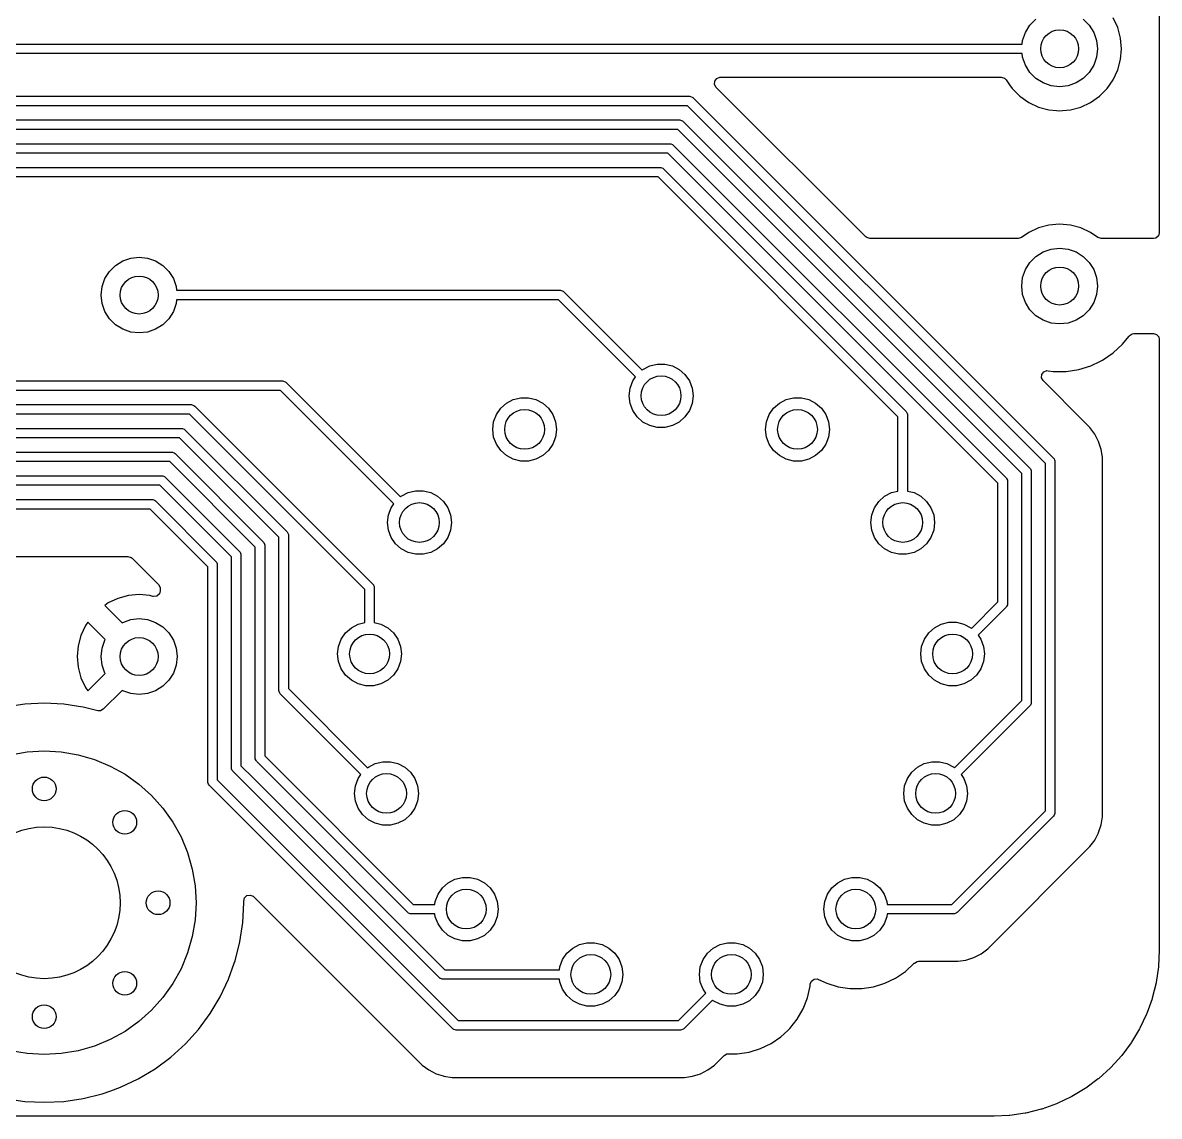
# Model space of a CAD drawing. Extents: x 2.85 to 10.26, y -4.55 to -2.42.
# Drawn here: x 9.313 to 10.256, y -4.547 to -3.64 of the extents above; entities that cross this region are included whole.
import ezdxf

# ---------------------------------------------------------------- set-up
doc = ezdxf.new("R2010")
doc.units = 0
doc.header["$MEASUREMENT"] = 0
doc.layers.add('BLACK', color=7, linetype='CONTINUOUS')

msp = doc.modelspace()

# ---------------------------------------------------------------- linework, layer by layer
at = {"layer": 'BLACK', "linetype": 'CONTINUOUS'}
for p, q in [((10.25589, -2.6299), (10.25589, -3.81402)), ((10.1486, -3.64178), (10.15359, -3.63679)), ((10.19287, -3.63679), (10.19785, -3.64178)), ((10.22153, -3.64384), (10.21774, -3.63572)), ((10.14252, -3.65441), (10.14485, -3.64775)), ((10.14485, -3.64775), (10.1486, -3.64178)), ((10.19785, -3.64178), (10.20161, -3.64775)), ((10.20161, -3.64775), (10.20393, -3.65441)), ((10.22384, -3.65249), (10.22153, -3.64384)), ((9.15911, -3.65748), (10.14218, -3.65748)), ((10.14218, -3.65748), (10.14252, -3.65441)), ((10.20393, -3.65441), (10.20472, -3.66142)), ((10.22411, -3.65553), (10.22384, -3.65249)), ((10.22462, -3.66142), (10.22411, -3.65553)), ((10.14218, -3.66535), (9.15748, -3.66535)), ((10.14252, -3.66843), (10.14218, -3.66535)), ((10.20472, -3.66142), (10.20393, -3.66843)), ((10.22384, -3.67034), (10.22462, -3.66142)), ((10.22462, -3.66142), (10.22462, -3.66142)), ((10.14485, -3.67508), (10.14252, -3.66843)), ((10.1486, -3.68105), (10.14485, -3.67508)), ((10.20161, -3.67508), (10.19785, -3.68105)), ((10.20393, -3.66843), (10.20161, -3.67508)), ((10.22153, -3.679), (10.22384, -3.67034)), ((9.88712, -3.68823), (9.88877, -3.68603)), ((9.88877, -3.68603), (9.89135, -3.68507)), ((9.89135, -3.68507), (9.8917, -3.68506)), ((9.8917, -3.68506), (10.12474, -3.68506)), ((10.12474, -3.68506), (10.12738, -3.68583)), ((10.12738, -3.68583), (10.12874, -3.68714)), ((10.12874, -3.68714), (10.1317, -3.69137)), ((10.15359, -3.68604), (10.1486, -3.68105)), ((10.15956, -3.68979), (10.15359, -3.68604)), ((10.19287, -3.68604), (10.18689, -3.68979)), ((10.19785, -3.68105), (10.19287, -3.68604)), ((10.2126, -3.69445), (10.21774, -3.68712)), ((10.21774, -3.68712), (10.22153, -3.679)), ((9.88693, -3.69098), (9.88712, -3.68823)), ((9.88824, -3.69339), (9.88693, -3.69098)), ((10.01232, -3.81747), (9.88824, -3.69339)), ((10.1317, -3.69137), (10.13386, -3.69445)), ((10.13386, -3.69445), (10.14019, -3.70079)), ((10.16622, -3.69212), (10.15956, -3.68979)), ((10.17323, -3.69291), (10.16622, -3.69212)), ((10.18024, -3.69212), (10.17323, -3.69291)), ((10.18689, -3.68979), (10.18024, -3.69212)), ((10.20627, -3.70079), (10.2126, -3.69445)), ((8.5237, -3.70079), (9.86614, -3.70079)), ((9.86614, -3.70079), (9.86691, -3.70086)), ((9.86691, -3.70086), (9.86833, -3.70145)), ((9.86833, -3.70145), (9.86893, -3.70194)), ((9.86893, -3.70194), (10.16814, -4.00115)), ((10.14019, -3.70079), (10.14019, -3.70079)), ((10.14019, -3.70079), (10.14753, -3.70593)), ((10.14753, -3.70593), (10.15565, -3.70971)), ((10.19081, -3.70971), (10.19893, -3.70593)), ((10.19893, -3.70593), (10.20627, -3.70079)), ((9.86451, -3.70866), (8.52207, -3.70866)), ((10.16142, -4.00557), (9.86451, -3.70866)), ((10.15565, -3.70971), (10.1643, -3.71203)), ((10.1643, -3.71203), (10.17068, -3.71259)), ((10.17068, -3.71259), (10.17323, -3.71281)), ((10.17323, -3.71281), (10.17546, -3.71262)), ((10.17323, -3.71281), (10.17323, -3.71281)), ((10.17323, -3.71281), (10.17323, -3.71281)), ((10.17546, -3.71262), (10.18215, -3.71203)), ((10.18215, -3.71203), (10.19081, -3.70971)), ((8.51344, -3.72047), (9.85799, -3.72047)), ((9.85799, -3.72047), (9.85876, -3.72055)), ((9.85876, -3.72055), (9.86018, -3.72114)), ((9.86018, -3.72114), (9.86077, -3.72163)), ((9.86077, -3.72163), (10.14845, -4.00931)), ((9.85636, -3.72835), (8.51181, -3.72835)), ((10.14173, -4.01372), (9.85636, -3.72835)), ((8.50529, -3.74016), (9.84983, -3.74016)), ((9.84983, -3.74016), (9.8506, -3.74023)), ((9.8506, -3.74023), (9.85202, -3.74082)), ((9.85202, -3.74082), (9.85262, -3.74131)), ((9.85262, -3.74131), (10.12877, -4.01746)), ((9.8482, -3.74803), (8.50366, -3.74803)), ((10.12205, -4.02188), (9.8482, -3.74803)), ((8.49713, -3.75984), (9.84168, -3.75984)), ((9.84168, -3.75984), (9.84245, -3.75992)), ((9.84245, -3.75992), (9.84387, -3.76051)), ((9.84387, -3.76051), (9.84446, -3.761)), ((9.84446, -3.761), (10.0458, -3.96233)), ((9.84005, -3.76772), (8.4955, -3.76772)), ((10.03908, -3.96675), (9.84005, -3.76772)), ((10.1643, -3.80765), (10.15565, -3.80997)), ((10.17323, -3.80687), (10.1643, -3.80765)), ((10.1643, -3.80765), (10.1643, -3.80765)), ((10.18215, -3.80765), (10.17323, -3.80687)), ((10.17323, -3.80687), (10.17323, -3.80687)), ((10.19081, -3.80997), (10.18215, -3.80765)), ((10.18215, -3.80765), (10.18215, -3.80765)), ((10.18215, -3.80765), (10.18215, -3.80765)), ((10.18215, -3.80765), (10.18215, -3.80765)), ((10.18215, -3.80765), (10.18215, -3.80765)), ((10.01313, -3.81812), (10.01232, -3.81747)), ((10.01577, -3.8189), (10.01313, -3.81812)), ((10.13865, -3.8189), (10.01577, -3.8189)), ((10.13884, -3.81889), (10.13865, -3.8189)), ((10.14145, -3.81801), (10.13884, -3.81889)), ((10.14753, -3.81376), (10.14145, -3.81801)), ((10.15565, -3.80997), (10.14753, -3.81376)), ((10.14753, -3.81376), (10.14753, -3.81376)), ((10.15565, -3.80997), (10.15565, -3.80997)), ((10.19893, -3.81376), (10.19081, -3.80997)), ((10.19081, -3.80997), (10.19081, -3.80997)), ((10.20501, -3.81801), (10.19893, -3.81376)), ((10.19893, -3.81376), (10.19893, -3.81376)), ((10.20517, -3.81812), (10.20501, -3.81801)), ((10.20781, -3.8189), (10.20517, -3.81812)), ((10.251, -3.8189), (10.20781, -3.8189)), ((10.25303, -3.81846), (10.251, -3.8189)), ((10.25511, -3.81666), (10.25303, -3.81846)), ((10.25589, -3.81402), (10.25511, -3.81666)), ((10.15956, -3.82989), (10.16622, -3.82756)), ((10.16622, -3.82756), (10.17323, -3.82677)), ((10.17323, -3.82677), (10.18024, -3.82756)), ((10.18024, -3.82756), (10.18689, -3.82989)), ((9.38981, -3.84112), (9.39578, -3.83737)), ((9.39578, -3.83737), (9.40244, -3.83504)), ((9.40244, -3.83504), (9.40945, -3.83425)), ((9.40945, -3.83425), (9.41646, -3.83504)), ((9.41646, -3.83504), (9.42311, -3.83737)), ((9.42311, -3.83737), (9.42909, -3.84112)), ((10.1486, -3.83863), (10.15359, -3.83364)), ((10.15359, -3.83364), (10.15956, -3.82989)), ((10.18689, -3.82989), (10.19287, -3.83364)), ((10.19287, -3.83364), (10.19785, -3.83863)), ((9.38107, -3.85208), (9.38482, -3.84611)), ((9.38482, -3.84611), (9.38981, -3.84112)), ((9.42909, -3.84112), (9.43407, -3.84611)), ((9.43407, -3.84611), (9.43783, -3.85208)), ((10.14252, -3.85126), (10.14485, -3.8446)), ((10.14485, -3.8446), (10.1486, -3.83863)), ((10.19785, -3.83863), (10.20161, -3.8446)), ((10.20161, -3.8446), (10.20393, -3.85126)), ((9.37874, -3.85874), (9.38107, -3.85208)), ((9.43783, -3.85208), (9.44016, -3.85874)), ((10.14173, -3.85827), (10.14252, -3.85126)), ((10.20393, -3.85126), (10.20472, -3.85827)), ((9.37795, -3.86575), (9.37874, -3.85874)), ((9.37874, -3.87276), (9.37795, -3.86575)), ((9.44016, -3.85874), (9.4405, -3.86181)), ((9.4405, -3.86181), (9.75895, -3.86181)), ((9.75895, -3.86181), (9.75972, -3.86189)), ((9.75972, -3.86189), (9.76114, -3.86247)), ((9.76114, -3.86247), (9.76174, -3.86296)), ((9.76174, -3.86296), (9.82684, -3.92806)), ((10.14252, -3.86528), (10.14173, -3.85827)), ((10.14485, -3.87193), (10.14252, -3.86528)), ((10.20393, -3.86528), (10.20161, -3.87193)), ((10.20472, -3.85827), (10.20393, -3.86528)), ((9.38107, -3.87941), (9.37874, -3.87276)), ((9.44016, -3.87276), (9.43783, -3.87941)), ((9.4405, -3.86969), (9.44016, -3.87276)), ((9.75732, -3.86969), (9.4405, -3.86969)), ((9.82133, -3.9337), (9.75732, -3.86969)), ((10.1486, -3.87791), (10.14485, -3.87193)), ((10.20161, -3.87193), (10.19785, -3.87791)), ((9.38482, -3.88539), (9.38107, -3.87941)), ((9.43783, -3.87941), (9.43407, -3.88539)), ((10.15359, -3.88289), (10.1486, -3.87791)), ((10.15956, -3.88664), (10.15359, -3.88289)), ((10.19287, -3.88289), (10.18689, -3.88664)), ((10.19785, -3.87791), (10.19287, -3.88289)), ((9.38981, -3.89037), (9.38482, -3.88539)), ((9.39578, -3.89412), (9.38981, -3.89037)), ((9.40244, -3.89645), (9.39578, -3.89412)), ((9.42311, -3.89412), (9.41646, -3.89645)), ((9.42909, -3.89037), (9.42311, -3.89412)), ((9.43407, -3.88539), (9.42909, -3.89037)), ((10.16622, -3.88897), (10.15956, -3.88664)), ((10.17323, -3.88976), (10.16622, -3.88897)), ((10.18024, -3.88897), (10.17323, -3.88976)), ((10.18689, -3.88664), (10.18024, -3.88897)), ((9.40945, -3.89724), (9.40244, -3.89645)), ((9.41646, -3.89645), (9.40945, -3.89724)), ((10.22534, -3.90662), (10.2305, -3.90014)), ((10.2305, -3.90014), (10.23103, -3.89948)), ((10.23103, -3.89948), (10.23328, -3.8979)), ((10.23328, -3.8979), (10.23485, -3.89764)), ((10.23485, -3.89764), (10.251, -3.89764)), ((10.251, -3.89764), (10.25364, -3.89841)), ((10.25364, -3.89841), (10.25544, -3.90049)), ((10.25544, -3.90049), (10.25589, -3.90252)), ((10.25589, -3.90252), (10.25589, -4.40933)), ((10.21755, -3.91384), (10.22534, -3.90662)), ((10.1992, -3.92444), (10.20708, -3.92064)), ((10.20708, -3.92064), (10.20877, -3.91983)), ((10.20877, -3.91983), (10.21755, -3.91384)), ((10.20877, -3.91983), (10.20877, -3.91983)), ((10.20877, -3.91983), (10.20877, -3.91983)), ((9.82684, -3.92806), (9.82747, -3.9275)), ((9.82747, -3.9275), (9.83312, -3.92454)), ((9.83312, -3.92454), (9.83933, -3.92301)), ((9.83933, -3.92301), (9.84571, -3.92301)), ((9.84571, -3.92301), (9.85192, -3.92454)), ((9.85192, -3.92454), (9.85757, -3.9275)), ((9.85757, -3.9275), (9.86236, -3.93174)), ((9.86236, -3.93174), (9.86598, -3.937)), ((10.15816, -3.93438), (10.15836, -3.93163)), ((10.15836, -3.93163), (10.16001, -3.92943)), ((10.16001, -3.92943), (10.16259, -3.92847)), ((10.16259, -3.92847), (10.16366, -3.92851)), ((10.16366, -3.92851), (10.16792, -3.92915)), ((10.16792, -3.92915), (10.16792, -3.92915)), ((10.16792, -3.92915), (10.17854, -3.92915)), ((10.17854, -3.92915), (10.18905, -3.92757)), ((10.17854, -3.92915), (10.17854, -3.92915)), ((10.17854, -3.92915), (10.17854, -3.92915)), ((10.18905, -3.92757), (10.1992, -3.92444)), ((10.18905, -3.92757), (10.18905, -3.92757)), ((10.18905, -3.92757), (10.18905, -3.92757)), ((9.26198, -3.93701), (9.52845, -3.93701)), ((9.52845, -3.93701), (9.52922, -3.93708)), ((9.52922, -3.93708), (9.53064, -3.93767)), ((9.53064, -3.93767), (9.53124, -3.93816)), ((9.53124, -3.93816), (9.62634, -4.03326)), ((9.81679, -3.94297), (9.81906, -3.937)), ((9.81906, -3.937), (9.82133, -3.9337)), ((9.86598, -3.937), (9.86825, -3.94297)), ((10.15948, -3.93679), (10.15816, -3.93438)), ((10.19358, -3.97089), (10.15948, -3.93679)), ((9.52682, -3.94488), (9.26035, -3.94488)), ((9.62083, -4.0389), (9.52682, -3.94488)), ((9.71992, -3.95244), (9.72613, -3.95091)), ((9.72613, -3.95091), (9.73251, -3.95091)), ((9.73251, -3.95091), (9.73872, -3.95244)), ((9.81602, -3.94931), (9.81679, -3.94297)), ((9.81679, -3.95566), (9.81602, -3.94931)), ((9.86825, -3.94297), (9.86902, -3.94931)), ((9.86902, -3.94931), (9.86825, -3.95566)), ((9.94632, -3.95244), (9.95253, -3.95091)), ((9.95253, -3.95091), (9.95891, -3.95091)), ((9.95891, -3.95091), (9.96512, -3.95244)), ((9.25383, -3.95669), (9.45276, -3.95669)), ((9.45276, -3.95669), (9.45352, -3.95677)), ((9.45352, -3.95677), (9.45494, -3.95736)), ((9.45494, -3.95736), (9.45554, -3.95785)), ((9.45554, -3.95785), (9.6034, -4.10571)), ((9.70586, -3.9649), (9.70948, -3.95964)), ((9.70948, -3.95964), (9.71427, -3.9554)), ((9.71427, -3.9554), (9.71992, -3.95244)), ((9.73872, -3.95244), (9.74437, -3.9554)), ((9.74437, -3.9554), (9.74916, -3.95964)), ((9.74916, -3.95964), (9.75278, -3.9649)), ((9.81906, -3.96163), (9.81679, -3.95566)), ((9.86825, -3.95566), (9.86598, -3.96163)), ((9.93226, -3.9649), (9.93588, -3.95964)), ((9.93588, -3.95964), (9.94067, -3.9554)), ((9.94067, -3.9554), (9.94632, -3.95244)), ((9.96512, -3.95244), (9.97077, -3.9554)), ((9.97077, -3.9554), (9.97556, -3.95964)), ((9.97556, -3.95964), (9.97918, -3.9649)), ((9.45113, -3.96457), (9.2522, -3.96457)), ((9.59668, -4.11012), (9.45113, -3.96457)), ((9.70359, -3.97087), (9.70586, -3.9649)), ((9.75278, -3.9649), (9.75505, -3.97087)), ((9.82268, -3.96689), (9.81906, -3.96163)), ((9.82747, -3.97112), (9.82268, -3.96689)), ((9.86236, -3.96689), (9.85757, -3.97112)), ((9.86598, -3.96163), (9.86236, -3.96689)), ((9.92999, -3.97087), (9.93226, -3.9649)), ((9.97918, -3.9649), (9.98145, -3.97087)), ((10.03908, -4.02839), (10.03908, -3.96675)), ((10.0458, -3.96233), (10.04629, -3.96293)), ((10.04629, -3.96293), (10.04677, -3.96409)), ((10.04677, -3.96409), (10.04688, -3.96435)), ((10.04688, -3.96435), (10.04696, -3.96512)), ((10.04696, -3.96512), (10.04696, -4.02839)), ((9.24568, -3.97638), (9.35433, -3.97638)), ((9.35433, -3.97638), (9.4446, -3.97638)), ((9.4446, -3.97638), (9.44537, -3.97645)), ((9.44537, -3.97645), (9.44679, -3.97704)), ((9.44679, -3.97704), (9.44739, -3.97753)), ((9.44739, -3.97753), (9.53217, -4.06232)), ((9.70282, -3.97721), (9.70359, -3.97087)), ((9.70359, -3.98356), (9.70282, -3.97721)), ((9.75505, -3.97087), (9.75582, -3.97721)), ((9.75582, -3.97721), (9.75505, -3.98356)), ((9.83312, -3.97409), (9.82747, -3.97112)), ((9.83933, -3.97562), (9.83312, -3.97409)), ((9.84571, -3.97562), (9.83933, -3.97562)), ((9.85192, -3.97409), (9.84571, -3.97562)), ((9.85757, -3.97112), (9.85192, -3.97409)), ((9.92922, -3.97721), (9.92999, -3.97087)), ((9.92999, -3.98356), (9.92922, -3.97721)), ((9.98145, -3.97087), (9.98222, -3.97721)), ((9.98222, -3.97721), (9.98145, -3.98356)), ((10.1984, -3.97571), (10.19358, -3.97089)), ((10.20241, -3.98123), (10.1984, -3.97571)), ((9.35433, -3.98425), (9.24404, -3.98425)), ((9.44297, -3.98425), (9.35433, -3.98425)), ((9.52545, -4.06673), (9.44297, -3.98425)), ((9.70586, -3.98953), (9.70359, -3.98356)), ((9.75505, -3.98356), (9.75278, -3.98953)), ((9.93226, -3.98953), (9.92999, -3.98356)), ((9.98145, -3.98356), (9.97918, -3.98953)), ((10.20551, -3.98731), (10.20241, -3.98123)), ((10.20761, -3.99379), (10.20551, -3.98731)), ((9.23391, -3.99606), (9.43645, -3.99606)), ((9.43645, -3.99606), (9.43722, -3.99614)), ((9.43722, -3.99614), (9.43864, -3.99673)), ((9.43864, -3.99673), (9.43923, -3.99722)), ((9.43923, -3.99722), (9.51249, -4.07047)), ((9.70948, -3.99479), (9.70586, -3.98953)), ((9.71427, -3.99902), (9.70948, -3.99479)), ((9.74916, -3.99479), (9.74437, -3.99902)), ((9.75278, -3.98953), (9.74916, -3.99479)), ((9.93588, -3.99479), (9.93226, -3.98953)), ((9.94067, -3.99902), (9.93588, -3.99479)), ((9.97556, -3.99479), (9.97077, -3.99902)), ((9.97918, -3.98953), (9.97556, -3.99479)), ((10.20838, -3.9986), (10.20761, -3.99379)), ((9.43482, -4.00394), (9.23228, -4.00394)), ((9.50577, -4.07489), (9.43482, -4.00394)), ((9.71992, -4.00199), (9.71427, -3.99902)), ((9.72613, -4.00352), (9.71992, -4.00199)), ((9.73251, -4.00352), (9.72613, -4.00352)), ((9.73872, -4.00199), (9.73251, -4.00352)), ((9.74437, -3.99902), (9.73872, -4.00199)), ((9.94632, -4.00199), (9.94067, -3.99902)), ((9.95253, -4.00352), (9.94632, -4.00199)), ((9.95891, -4.00352), (9.95253, -4.00352)), ((9.96512, -4.00199), (9.95891, -4.00352)), ((9.97077, -3.99902), (9.96512, -4.00199)), ((10.16142, -4.29364), (10.16142, -4.00557)), ((10.16814, -4.00115), (10.16863, -4.00175)), ((10.16863, -4.00175), (10.16909, -4.00285)), ((10.16909, -4.00285), (10.16922, -4.00317)), ((10.16922, -4.00317), (10.16929, -4.00394)), ((10.16929, -4.00394), (10.16929, -4.29528)), ((10.20868, -4.00053), (10.20838, -3.9986)), ((10.20868, -4.29869), (10.20868, -4.00053)), ((9.22576, -4.01575), (9.42829, -4.01575)), ((9.42829, -4.01575), (9.42906, -4.01582)), ((9.42906, -4.01582), (9.43048, -4.01641)), ((9.43048, -4.01641), (9.43108, -4.0169)), ((9.43108, -4.0169), (9.4928, -4.07862)), ((10.14173, -4.20233), (10.14173, -4.01372)), ((10.14845, -4.00931), (10.14894, -4.0099)), ((10.14894, -4.0099), (10.14894, -4.0099)), ((10.14894, -4.0099), (10.14953, -4.01132)), ((10.14953, -4.01132), (10.14961, -4.01209)), ((10.14961, -4.01209), (10.14961, -4.20396)), ((9.42666, -4.02362), (9.22413, -4.02362)), ((9.48608, -4.08304), (9.42666, -4.02362)), ((10.12205, -4.12042), (10.12205, -4.02188)), ((10.12877, -4.01746), (10.12926, -4.01806)), ((10.12926, -4.01806), (10.12985, -4.01948)), ((10.12985, -4.01948), (10.12992, -4.02024)), ((10.12992, -4.02024), (10.12992, -4.12205)), ((9.21761, -4.03543), (9.42014, -4.03543)), ((9.42014, -4.03543), (9.42091, -4.03551)), ((9.42091, -4.03551), (9.42233, -4.0361)), ((9.42233, -4.0361), (9.42292, -4.03659)), ((9.62634, -4.03326), (9.62697, -4.0327)), ((9.62697, -4.0327), (9.63262, -4.02974)), ((9.63262, -4.02974), (9.63883, -4.02821)), ((9.63883, -4.02821), (9.64521, -4.02821)), ((9.64521, -4.02821), (9.65142, -4.02974)), ((9.65142, -4.02974), (9.65707, -4.0327)), ((9.65707, -4.0327), (9.66186, -4.03694)), ((10.02318, -4.03694), (10.02797, -4.0327)), ((10.02797, -4.0327), (10.03362, -4.02974)), ((10.03362, -4.02974), (10.03908, -4.02839)), ((10.04696, -4.02839), (10.05242, -4.02974)), ((10.05242, -4.02974), (10.05807, -4.0327)), ((10.05807, -4.0327), (10.06286, -4.03694)), ((9.41851, -4.04331), (9.21598, -4.04331)), ((9.4664, -4.09119), (9.41851, -4.04331)), ((9.42292, -4.03659), (9.47312, -4.08678)), ((9.61629, -4.04817), (9.61856, -4.0422)), ((9.61856, -4.0422), (9.62083, -4.0389)), ((9.66186, -4.03694), (9.66548, -4.0422)), ((9.66548, -4.0422), (9.66775, -4.04817)), ((10.01729, -4.04817), (10.01956, -4.0422)), ((10.01956, -4.0422), (10.02318, -4.03694)), ((10.06286, -4.03694), (10.06648, -4.0422)), ((10.06648, -4.0422), (10.06875, -4.04817)), ((9.61552, -4.05451), (9.61629, -4.04817)), ((9.61629, -4.06086), (9.61552, -4.05451)), ((9.66775, -4.04817), (9.66852, -4.05451)), ((9.66852, -4.05451), (9.66775, -4.06086)), ((10.01652, -4.05451), (10.01729, -4.04817)), ((10.01729, -4.06086), (10.01652, -4.05451)), ((10.06875, -4.04817), (10.06952, -4.05451)), ((10.06952, -4.05451), (10.06875, -4.06086)), ((9.53217, -4.06232), (9.53266, -4.06291)), ((9.53266, -4.06291), (9.53325, -4.06433)), ((9.53325, -4.06433), (9.53332, -4.0651)), ((9.61856, -4.06683), (9.61629, -4.06086)), ((9.66775, -4.06086), (9.66548, -4.06683)), ((10.01956, -4.06683), (10.01729, -4.06086)), ((10.06875, -4.06086), (10.06648, -4.06683)), ((9.51249, -4.07047), (9.51298, -4.07107)), ((9.51298, -4.07107), (9.51298, -4.07107)), ((9.51298, -4.07107), (9.51356, -4.07249)), ((9.51356, -4.07249), (9.51364, -4.07325)), ((9.51364, -4.07325), (9.51364, -4.24823)), ((9.52545, -4.19398), (9.52545, -4.06673)), ((9.53332, -4.0651), (9.53332, -4.19235)), ((9.62218, -4.07209), (9.61856, -4.06683)), ((9.62697, -4.07632), (9.62218, -4.07209)), ((9.66186, -4.07209), (9.65707, -4.07632)), ((9.66548, -4.06683), (9.66186, -4.07209)), ((10.02318, -4.07209), (10.01956, -4.06683)), ((10.02797, -4.07632), (10.02318, -4.07209)), ((10.06286, -4.07209), (10.05807, -4.07632)), ((10.06648, -4.06683), (10.06286, -4.07209)), ((9.21257, -4.0827), (9.40017, -4.0827)), ((9.40017, -4.0827), (9.40281, -4.08347)), ((9.48608, -4.25801), (9.48608, -4.08304)), ((9.4928, -4.07862), (9.49329, -4.07922)), ((9.49329, -4.07922), (9.49388, -4.08064)), ((9.49388, -4.08064), (9.49395, -4.08141)), ((9.49395, -4.08141), (9.49395, -4.25638)), ((9.50577, -4.24986), (9.50577, -4.07489)), ((9.63262, -4.07929), (9.62697, -4.07632)), ((9.63883, -4.08082), (9.63262, -4.07929)), ((9.64521, -4.08082), (9.63883, -4.08082)), ((9.65142, -4.07929), (9.64521, -4.08082)), ((9.65707, -4.07632), (9.65142, -4.07929)), ((10.03362, -4.07929), (10.02797, -4.07632)), ((10.03983, -4.08082), (10.03362, -4.07929)), ((10.04621, -4.08082), (10.03983, -4.08082)), ((10.05242, -4.07929), (10.04621, -4.08082)), ((10.05807, -4.07632), (10.05242, -4.07929)), ((9.40281, -4.08347), (9.40362, -4.08413)), ((9.40362, -4.08413), (9.42558, -4.10608)), ((9.4664, -4.26955), (9.4664, -4.09119)), ((9.47312, -4.08678), (9.47361, -4.08737)), ((9.47361, -4.08737), (9.47419, -4.08879)), ((9.47419, -4.08879), (9.47427, -4.08956)), ((9.47427, -4.08956), (9.47427, -4.26791)), ((9.42558, -4.10608), (9.42689, -4.10849)), ((9.42701, -4.1111), (9.42623, -4.11374)), ((9.42689, -4.10849), (9.42701, -4.10953)), ((9.42701, -4.10953), (9.42701, -4.1111)), ((9.59668, -4.13749), (9.59668, -4.11012)), ((9.6034, -4.10571), (9.60389, -4.10631)), ((9.60389, -4.10631), (9.60393, -4.10639)), ((9.60393, -4.10639), (9.60448, -4.10773)), ((9.60448, -4.10773), (9.60456, -4.10849)), ((9.60456, -4.10849), (9.60456, -4.13749)), ((9.39188, -4.11747), (9.38376, -4.12125)), ((9.40053, -4.11515), (9.39188, -4.11747)), ((9.39188, -4.11747), (9.39188, -4.11747)), ((9.40945, -4.11437), (9.40053, -4.11515)), ((9.40053, -4.11515), (9.40053, -4.11515)), ((9.41837, -4.11515), (9.40945, -4.11437)), ((9.40945, -4.11437), (9.40945, -4.11437)), ((9.42086, -4.11582), (9.41837, -4.11515)), ((9.42143, -4.11594), (9.42086, -4.11582)), ((9.42415, -4.11554), (9.42143, -4.11594)), ((9.42623, -4.11374), (9.42415, -4.11554)), ((10.1001, -4.14236), (10.12205, -4.12042)), ((9.38376, -4.12125), (9.38089, -4.12327)), ((9.38089, -4.12327), (9.38089, -4.12327)), ((9.38089, -4.12327), (9.3953, -4.13768)), ((9.38376, -4.12125), (9.38376, -4.12125)), ((10.12877, -4.12483), (10.1056, -4.148)), ((10.12926, -4.12424), (10.12877, -4.12483)), ((10.12985, -4.12282), (10.12926, -4.12424)), ((10.12992, -4.12205), (10.12985, -4.12282)), ((9.36697, -4.13719), (9.36496, -4.14006)), ((9.38138, -4.1516), (9.36697, -4.13719)), ((9.36697, -4.13719), (9.36697, -4.13719)), ((9.3953, -4.13768), (9.39578, -4.13737)), ((9.39578, -4.13737), (9.40244, -4.13504)), ((9.40244, -4.13504), (9.40945, -4.13425)), ((9.40945, -4.13425), (9.41646, -4.13504)), ((9.41646, -4.13504), (9.42311, -4.13737)), ((9.42311, -4.13737), (9.42909, -4.14112)), ((9.58557, -4.1418), (9.59122, -4.13884)), ((9.59122, -4.13884), (9.59668, -4.13749)), ((9.60456, -4.13749), (9.61002, -4.13884)), ((9.61002, -4.13884), (9.61567, -4.1418)), ((10.06937, -4.1418), (10.07502, -4.13884)), ((10.07502, -4.13884), (10.08123, -4.13731)), ((10.08123, -4.13731), (10.08761, -4.13731)), ((10.08761, -4.13731), (10.09382, -4.13884)), ((10.09382, -4.13884), (10.09947, -4.1418)), ((9.36117, -4.14818), (9.35885, -4.15683)), ((9.36496, -4.14006), (9.36117, -4.14818)), ((9.36117, -4.14818), (9.36117, -4.14818)), ((9.36496, -4.14006), (9.36496, -4.14006)), ((9.42909, -4.14112), (9.43407, -4.14611)), ((9.43407, -4.14611), (9.43783, -4.15208)), ((9.57716, -4.1513), (9.58078, -4.14604)), ((9.58078, -4.14604), (9.58557, -4.1418)), ((9.61567, -4.1418), (9.62046, -4.14604)), ((9.62046, -4.14604), (9.62408, -4.1513)), ((10.06096, -4.1513), (10.06458, -4.14604)), ((10.06458, -4.14604), (10.06937, -4.1418)), ((10.09947, -4.1418), (10.1001, -4.14236)), ((10.1056, -4.148), (10.10788, -4.1513)), ((9.35885, -4.15683), (9.35807, -4.16575)), ((9.35885, -4.15683), (9.35885, -4.15683)), ((9.37795, -4.16575), (9.37874, -4.15874)), ((9.37874, -4.15874), (9.38107, -4.15208)), ((9.38107, -4.15208), (9.38138, -4.1516)), ((9.43783, -4.15208), (9.44016, -4.15874)), ((9.44016, -4.15874), (9.44094, -4.16575)), ((9.57412, -4.16361), (9.57489, -4.15727)), ((9.57489, -4.15727), (9.57716, -4.1513)), ((9.62408, -4.1513), (9.62635, -4.15727)), ((9.62635, -4.15727), (9.62712, -4.16361)), ((10.05792, -4.16361), (10.05869, -4.15727)), ((10.05869, -4.15727), (10.06096, -4.1513)), ((10.10788, -4.1513), (10.11015, -4.15727)), ((10.11015, -4.15727), (10.11092, -4.16361)), ((9.35807, -4.16575), (9.35807, -4.16575)), ((9.35807, -4.16575), (9.35885, -4.17467)), ((9.37874, -4.17276), (9.37795, -4.16575)), ((9.44094, -4.16575), (9.44016, -4.17276)), ((9.57489, -4.16996), (9.57412, -4.16361)), ((9.62712, -4.16361), (9.62635, -4.16996)), ((10.05869, -4.16996), (10.05792, -4.16361)), ((10.11092, -4.16361), (10.11015, -4.16996)), ((9.35885, -4.17467), (9.35885, -4.17467)), ((9.35885, -4.17467), (9.36117, -4.18332)), ((9.38107, -4.17941), (9.37874, -4.17276)), ((9.44016, -4.17276), (9.43783, -4.17941)), ((9.57716, -4.17593), (9.57489, -4.16996)), ((9.58078, -4.18119), (9.57716, -4.17593)), ((9.62408, -4.17593), (9.62046, -4.18119)), ((9.62635, -4.16996), (9.62408, -4.17593)), ((10.06096, -4.17593), (10.05869, -4.16996)), ((10.06458, -4.18119), (10.06096, -4.17593)), ((10.10788, -4.17593), (10.10426, -4.18119)), ((10.11015, -4.16996), (10.10788, -4.17593)), ((9.36117, -4.18332), (9.36117, -4.18332)), ((9.36117, -4.18332), (9.36496, -4.19144)), ((9.36697, -4.19431), (9.38138, -4.1799)), ((9.38138, -4.1799), (9.38107, -4.17941)), ((9.43407, -4.18539), (9.42909, -4.19037)), ((9.43783, -4.17941), (9.43407, -4.18539)), ((9.58557, -4.18542), (9.58078, -4.18119)), ((9.59122, -4.18839), (9.58557, -4.18542)), ((9.61567, -4.18542), (9.61002, -4.18839)), ((9.62046, -4.18119), (9.61567, -4.18542)), ((10.06937, -4.18542), (10.06458, -4.18119)), ((10.07502, -4.18839), (10.06937, -4.18542)), ((10.09947, -4.18542), (10.09382, -4.18839)), ((10.10426, -4.18119), (10.09947, -4.18542)), ((9.36496, -4.19144), (9.36697, -4.19431)), ((9.3953, -4.19382), (9.3797, -4.20942)), ((9.39578, -4.19412), (9.3953, -4.19382)), ((9.40244, -4.19645), (9.39578, -4.19412)), ((9.40945, -4.19724), (9.40244, -4.19645)), ((9.41646, -4.19645), (9.40945, -4.19724)), ((9.42311, -4.19412), (9.41646, -4.19645)), ((9.42909, -4.19037), (9.42311, -4.19412)), ((9.52553, -4.19475), (9.52545, -4.19398)), ((9.52611, -4.19617), (9.52553, -4.19475)), ((9.5266, -4.19677), (9.52611, -4.19617)), ((9.53332, -4.19235), (9.59904, -4.25806)), ((9.59743, -4.18992), (9.59122, -4.18839)), ((9.60381, -4.18992), (9.59743, -4.18992)), ((9.61002, -4.18839), (9.60381, -4.18992)), ((10.08123, -4.18992), (10.07502, -4.18839)), ((10.08761, -4.18992), (10.08123, -4.18992)), ((10.09382, -4.18839), (10.08761, -4.18992)), ((9.31448, -4.2053), (9.29841, -4.20769)), ((9.33071, -4.20451), (9.31448, -4.2053)), ((9.31448, -4.2053), (9.31448, -4.2053)), ((9.31448, -4.2053), (9.31448, -4.2053)), ((9.34694, -4.2053), (9.33071, -4.20451)), ((9.35904, -4.2071), (9.34694, -4.2053)), ((9.34694, -4.2053), (9.34694, -4.2053)), ((9.34694, -4.2053), (9.34694, -4.2053)), ((9.59353, -4.2637), (9.5266, -4.19677)), ((10.086, -4.25806), (10.14173, -4.20233)), ((10.14953, -4.20473), (10.14894, -4.20615)), ((10.14961, -4.20396), (10.14953, -4.20473)), ((9.36301, -4.20769), (9.35904, -4.2071)), ((9.37506, -4.2107), (9.36301, -4.20769)), ((9.36301, -4.20769), (9.36301, -4.20769)), ((9.36301, -4.20769), (9.36301, -4.20769)), ((9.37728, -4.21074), (9.37506, -4.2107)), ((9.3797, -4.20942), (9.37728, -4.21074)), ((10.14845, -4.20675), (10.0915, -4.2637)), ((10.14894, -4.20615), (10.14845, -4.20675)), ((9.30267, -4.24725), (9.3166, -4.24489)), ((9.3166, -4.24489), (9.33071, -4.24409)), ((9.33071, -4.24409), (9.34481, -4.24489)), ((9.34481, -4.24489), (9.35874, -4.24725)), ((9.35874, -4.24725), (9.37232, -4.25116)), ((9.37232, -4.25116), (9.38537, -4.25657)), ((9.50584, -4.25063), (9.50577, -4.24986)), ((9.50643, -4.25205), (9.50584, -4.25063)), ((9.50692, -4.25264), (9.50643, -4.25205)), ((9.63237, -4.3781), (9.50692, -4.25264)), ((9.51364, -4.24823), (9.63679, -4.37138)), ((9.60532, -4.25454), (9.61153, -4.25301)), ((9.61153, -4.25301), (9.61791, -4.25301)), ((9.61791, -4.25301), (9.62412, -4.25454)), ((10.06092, -4.25454), (10.06713, -4.25301)), ((10.06713, -4.25301), (10.07351, -4.25301)), ((10.07351, -4.25301), (10.07972, -4.25454)), ((9.38537, -4.25657), (9.39774, -4.2634)), ((9.48616, -4.25878), (9.48608, -4.25801)), ((9.48674, -4.2602), (9.48616, -4.25878)), ((9.48723, -4.2608), (9.48674, -4.2602)), ((9.49876, -4.27233), (9.48723, -4.2608)), ((9.49395, -4.25638), (9.50433, -4.26676)), ((9.59904, -4.25806), (9.59967, -4.2575)), ((9.59967, -4.2575), (9.60532, -4.25454)), ((9.62412, -4.25454), (9.62977, -4.2575)), ((9.62977, -4.2575), (9.63456, -4.26174)), ((9.63456, -4.26174), (9.63818, -4.267)), ((10.04686, -4.267), (10.05048, -4.26174)), ((10.05048, -4.26174), (10.05527, -4.2575)), ((10.05527, -4.2575), (10.06092, -4.25454)), ((10.07972, -4.25454), (10.08537, -4.2575)), ((10.08537, -4.2575), (10.086, -4.25806)), ((9.39774, -4.2634), (9.40926, -4.27158)), ((9.40926, -4.27158), (9.41979, -4.28099)), ((9.46647, -4.27031), (9.4664, -4.26955)), ((9.46706, -4.27173), (9.46647, -4.27031)), ((9.46755, -4.27233), (9.46706, -4.27173)), ((9.47427, -4.26791), (9.67418, -4.46782)), ((9.50433, -4.26676), (9.50433, -4.26676)), ((9.50433, -4.26676), (9.66315, -4.42558)), ((9.58899, -4.27297), (9.59126, -4.267)), ((9.59126, -4.267), (9.59353, -4.2637)), ((9.63818, -4.267), (9.64045, -4.27297)), ((10.04459, -4.27297), (10.04686, -4.267)), ((10.0915, -4.2637), (10.09378, -4.267)), ((10.09378, -4.267), (10.09605, -4.27297)), ((9.41979, -4.28099), (9.42921, -4.29153)), ((9.66976, -4.47455), (9.46755, -4.27233)), ((9.65873, -4.4323), (9.49876, -4.27233)), ((9.49876, -4.27233), (9.49876, -4.27233)), ((9.58822, -4.27931), (9.58899, -4.27297)), ((9.58899, -4.28566), (9.58822, -4.27931)), ((9.64045, -4.27297), (9.64122, -4.27931)), ((9.64122, -4.27931), (9.64045, -4.28566)), ((10.04382, -4.27931), (10.04459, -4.27297)), ((10.04459, -4.28566), (10.04382, -4.27931)), ((10.09605, -4.27297), (10.09682, -4.27931)), ((10.09682, -4.27931), (10.09605, -4.28566)), ((9.59126, -4.29163), (9.58899, -4.28566)), ((9.64045, -4.28566), (9.63818, -4.29163)), ((10.04686, -4.29163), (10.04459, -4.28566)), ((10.09605, -4.28566), (10.09378, -4.29163)), ((9.42921, -4.29153), (9.43738, -4.30305)), ((9.59488, -4.29689), (9.59126, -4.29163)), ((9.59967, -4.30112), (9.59488, -4.29689)), ((9.63456, -4.29689), (9.62977, -4.30112)), ((9.63818, -4.29163), (9.63456, -4.29689)), ((10.05048, -4.29689), (10.04686, -4.29163)), ((10.05527, -4.30112), (10.05048, -4.29689)), ((10.08369, -4.37138), (10.16142, -4.29364)), ((10.09016, -4.29689), (10.08537, -4.30112)), ((10.16814, -4.29806), (10.0881, -4.3781)), ((10.09378, -4.29163), (10.09016, -4.29689)), ((10.16863, -4.29746), (10.16814, -4.29806)), ((10.16922, -4.29604), (10.16863, -4.29746)), ((10.16929, -4.29528), (10.16922, -4.29604)), ((10.20817, -4.30194), (10.20868, -4.29869)), ((9.43738, -4.30305), (9.44422, -4.31542)), ((9.60532, -4.30409), (9.59967, -4.30112)), ((9.61153, -4.30562), (9.60532, -4.30409)), ((9.61791, -4.30562), (9.61153, -4.30562)), ((9.62412, -4.30409), (9.61791, -4.30562)), ((9.62977, -4.30112), (9.62412, -4.30409)), ((10.06092, -4.30409), (10.05527, -4.30112)), ((10.06713, -4.30562), (10.06092, -4.30409)), ((10.07351, -4.30562), (10.06713, -4.30562)), ((10.07972, -4.30409), (10.07351, -4.30562)), ((10.08537, -4.30112), (10.07972, -4.30409)), ((10.20555, -4.31178), (10.20761, -4.30542)), ((10.20761, -4.30542), (10.20817, -4.30194)), ((9.44422, -4.31542), (9.44962, -4.32847)), ((10.20152, -4.31921), (10.20241, -4.31798)), ((10.20241, -4.31798), (10.20551, -4.31191)), ((10.20551, -4.31189), (10.20555, -4.31178)), ((10.20551, -4.3119), (10.20551, -4.31189)), ((10.20551, -4.31189), (10.20551, -4.31189)), ((10.20551, -4.31191), (10.20551, -4.3119)), ((9.44962, -4.32847), (9.45353, -4.34204)), ((10.11354, -4.40836), (10.1984, -4.3235)), ((10.1984, -4.3235), (10.20152, -4.31921)), ((9.45353, -4.34204), (9.4559, -4.35597)), ((9.4559, -4.35597), (9.45669, -4.37008)), ((9.66108, -4.35774), (9.66587, -4.3535)), ((9.66587, -4.3535), (9.67152, -4.35054)), ((9.67152, -4.35054), (9.67773, -4.34901)), ((9.67773, -4.34901), (9.68411, -4.34901)), ((9.68411, -4.34901), (9.69032, -4.35054)), ((9.69032, -4.35054), (9.69597, -4.3535)), ((9.69597, -4.3535), (9.70076, -4.35774)), ((9.98428, -4.35774), (9.98907, -4.3535)), ((9.98907, -4.3535), (9.99472, -4.35054)), ((9.99472, -4.35054), (10.00093, -4.34901)), ((10.00093, -4.34901), (10.00731, -4.34901)), ((10.00731, -4.34901), (10.01352, -4.35054)), ((10.01352, -4.35054), (10.01917, -4.3535)), ((10.01917, -4.3535), (10.02396, -4.35774)), ((9.49622, -4.36872), (9.49686, -4.36605)), ((9.49686, -4.36605), (9.49885, -4.36415)), ((9.49885, -4.36415), (9.50155, -4.36362)), ((9.50155, -4.36362), (9.5041, -4.36464)), ((9.5041, -4.36464), (9.50454, -4.36503)), ((9.50454, -4.36503), (9.64432, -4.50481)), ((9.65519, -4.36897), (9.65746, -4.363)), ((9.65746, -4.363), (9.66108, -4.35774)), ((9.70076, -4.35774), (9.70438, -4.363)), ((9.70438, -4.363), (9.70665, -4.36897)), ((9.97839, -4.36897), (9.98066, -4.363)), ((9.98066, -4.363), (9.98428, -4.35774)), ((10.02396, -4.35774), (10.02758, -4.363)), ((10.02758, -4.363), (10.02985, -4.36897)), ((9.45669, -4.37008), (9.4559, -4.38418)), ((9.49548, -4.38631), (9.49628, -4.37008)), ((9.49628, -4.37008), (9.49622, -4.36872)), ((9.63679, -4.37138), (9.6549, -4.37138)), ((9.6549, -4.37138), (9.65519, -4.36897)), ((9.70665, -4.36897), (9.70742, -4.37531)), ((9.70742, -4.37531), (9.70665, -4.38166)), ((9.97762, -4.37531), (9.97839, -4.36897)), ((9.97839, -4.38166), (9.97762, -4.37531)), ((10.02985, -4.36897), (10.03014, -4.37138)), ((10.03014, -4.37138), (10.08369, -4.37138)), ((9.4559, -4.38418), (9.45353, -4.39811)), ((9.63297, -4.37859), (9.63237, -4.3781)), ((9.63439, -4.37917), (9.63297, -4.37859)), ((9.63516, -4.37925), (9.63439, -4.37917)), ((9.6549, -4.37925), (9.63516, -4.37925)), ((9.65519, -4.38166), (9.6549, -4.37925)), ((9.65746, -4.38763), (9.65519, -4.38166)), ((9.70665, -4.38166), (9.70438, -4.38763)), ((9.98066, -4.38763), (9.97839, -4.38166)), ((10.02985, -4.38166), (10.02758, -4.38763)), ((10.03014, -4.37925), (10.02985, -4.38166)), ((10.08532, -4.37925), (10.03014, -4.37925)), ((10.08608, -4.37917), (10.08532, -4.37925)), ((10.0875, -4.37859), (10.08608, -4.37917)), ((10.0881, -4.3781), (10.0875, -4.37859)), ((9.4931, -4.40238), (9.49548, -4.38631)), ((9.66108, -4.39289), (9.65746, -4.38763)), ((9.66587, -4.39712), (9.66108, -4.39289)), ((9.70076, -4.39289), (9.69597, -4.39712)), ((9.70438, -4.38763), (9.70076, -4.39289)), ((9.98428, -4.39289), (9.98066, -4.38763)), ((9.98907, -4.39712), (9.98428, -4.39289)), ((10.02396, -4.39289), (10.01917, -4.39712)), ((10.02758, -4.38763), (10.02396, -4.39289)), ((9.45353, -4.39811), (9.44962, -4.41169)), ((9.48915, -4.41814), (9.4931, -4.40238)), ((9.67152, -4.40009), (9.66587, -4.39712)), ((9.67773, -4.40162), (9.67152, -4.40009)), ((9.68411, -4.40162), (9.67773, -4.40162)), ((9.69032, -4.40009), (9.68411, -4.40162)), ((9.69597, -4.39712), (9.69032, -4.40009)), ((9.77482, -4.40474), (9.78103, -4.40321)), ((9.78103, -4.40321), (9.78741, -4.40321)), ((9.78741, -4.40321), (9.79362, -4.40474)), ((9.89142, -4.40474), (9.89763, -4.40321)), ((9.89763, -4.40321), (9.90401, -4.40321)), ((9.90401, -4.40321), (9.91022, -4.40474)), ((9.99472, -4.40009), (9.98907, -4.39712)), ((10.00093, -4.40162), (9.99472, -4.40009)), ((10.00731, -4.40162), (10.00093, -4.40162)), ((10.01352, -4.40009), (10.00731, -4.40162)), ((10.01917, -4.39712), (10.01352, -4.40009)), ((9.44962, -4.41169), (9.44422, -4.42474)), ((9.76076, -4.4172), (9.76438, -4.41194)), ((9.76438, -4.41194), (9.76917, -4.4077)), ((9.76917, -4.4077), (9.77482, -4.40474)), ((9.79362, -4.40474), (9.79927, -4.4077)), ((9.79927, -4.4077), (9.80406, -4.41194)), ((9.80406, -4.41194), (9.80768, -4.4172)), ((9.87736, -4.4172), (9.88098, -4.41194)), ((9.88098, -4.41194), (9.88577, -4.4077)), ((9.88577, -4.4077), (9.89142, -4.40474)), ((9.91022, -4.40474), (9.91587, -4.4077)), ((9.91587, -4.4077), (9.92066, -4.41194)), ((9.92066, -4.41194), (9.92428, -4.4172)), ((10.10195, -4.41547), (10.10802, -4.41237)), ((10.10802, -4.41237), (10.11354, -4.40836)), ((10.25588, -4.40957), (10.25523, -4.42271)), ((10.25589, -4.40933), (10.25588, -4.40957)), ((9.48369, -4.43341), (9.4884, -4.42026)), ((9.4884, -4.42026), (9.48915, -4.41814)), ((9.75849, -4.42317), (9.76076, -4.4172)), ((9.80768, -4.4172), (9.80995, -4.42317)), ((9.87509, -4.42317), (9.87736, -4.4172)), ((9.92428, -4.4172), (9.92655, -4.42317)), ((10.04532, -4.42697), (10.05256, -4.42026)), ((10.05256, -4.42026), (10.05261, -4.4202)), ((10.05256, -4.42026), (10.05256, -4.42026)), ((10.05261, -4.4202), (10.05263, -4.42019)), ((10.05263, -4.42019), (10.05269, -4.42013)), ((10.05269, -4.42013), (10.0527, -4.42014)), ((10.0527, -4.42014), (10.05497, -4.41879)), ((10.05497, -4.41879), (10.05618, -4.41864)), ((10.05618, -4.41864), (10.08873, -4.41864)), ((10.08873, -4.41864), (10.09546, -4.41757)), ((10.08873, -4.41864), (10.08873, -4.41864)), ((10.09546, -4.41757), (10.10195, -4.41547)), ((10.25523, -4.42271), (10.25519, -4.42319)), ((9.44422, -4.42474), (9.43738, -4.43711)), ((9.66315, -4.42558), (9.7582, -4.42558)), ((9.7582, -4.42558), (9.75849, -4.42317)), ((9.80995, -4.42317), (9.81072, -4.42951)), ((9.81072, -4.42951), (9.80995, -4.43586)), ((9.87432, -4.42951), (9.87509, -4.42317)), ((9.87509, -4.43586), (9.87432, -4.42951)), ((9.92655, -4.42317), (9.92732, -4.42951)), ((9.92732, -4.42951), (9.92655, -4.43586)), ((10.03716, -4.43254), (10.04532, -4.42697)), ((10.25519, -4.42319), (10.25327, -4.43609)), ((9.43738, -4.43711), (9.42921, -4.44863)), ((9.47673, -4.44813), (9.48368, -4.43344)), ((9.48368, -4.43344), (9.48369, -4.43341)), ((9.65933, -4.43279), (9.65873, -4.4323)), ((9.65975, -4.43296), (9.65933, -4.43279)), ((9.66075, -4.43337), (9.65975, -4.43296)), ((9.66152, -4.43345), (9.66075, -4.43337)), ((9.7582, -4.43345), (9.66152, -4.43345)), ((9.75849, -4.43586), (9.7582, -4.43345)), ((9.76076, -4.44183), (9.75849, -4.43586)), ((9.80995, -4.43586), (9.80768, -4.44183)), ((9.87736, -4.44183), (9.87509, -4.43586)), ((9.92655, -4.43586), (9.92428, -4.44183)), ((9.96396, -4.44899), (9.96616, -4.43936)), ((9.96616, -4.43936), (9.96629, -4.43762)), ((9.96629, -4.43762), (9.96726, -4.43505)), ((9.96726, -4.43505), (9.96946, -4.43341)), ((9.96946, -4.43341), (9.97221, -4.43322)), ((9.97221, -4.43322), (9.97327, -4.43359)), ((9.97327, -4.43359), (9.97998, -4.43682)), ((9.97998, -4.43682), (9.98942, -4.43973)), ((9.98942, -4.43973), (9.98942, -4.43973)), ((9.98942, -4.43973), (9.98942, -4.43973)), ((9.98942, -4.43973), (9.99918, -4.4412)), ((9.99918, -4.4412), (9.99918, -4.4412)), ((9.99918, -4.4412), (9.99918, -4.4412)), ((9.99918, -4.4412), (9.99918, -4.4412)), ((9.99918, -4.4412), (10.00906, -4.4412)), ((10.00906, -4.4412), (10.01882, -4.43973)), ((10.00906, -4.4412), (10.00906, -4.4412)), ((10.00906, -4.4412), (10.00906, -4.4412)), ((10.01882, -4.43973), (10.02826, -4.43682)), ((10.01882, -4.43973), (10.01882, -4.43973)), ((10.01882, -4.43973), (10.01882, -4.43973)), ((10.02826, -4.43682), (10.03716, -4.43254)), ((10.25318, -4.43656), (10.25001, -4.44921)), ((10.25327, -4.43609), (10.25318, -4.43656)), ((9.42921, -4.44863), (9.41979, -4.45916)), ((9.46838, -4.46207), (9.47673, -4.44813)), ((9.76438, -4.44709), (9.76076, -4.44183)), ((9.76917, -4.45132), (9.76438, -4.44709)), ((9.80406, -4.44709), (9.79927, -4.45132)), ((9.80768, -4.44183), (9.80406, -4.44709)), ((9.85694, -4.46782), (9.87963, -4.44513)), ((9.88514, -4.45076), (9.86136, -4.47455)), ((9.87963, -4.44513), (9.87736, -4.44183)), ((9.88577, -4.45132), (9.88514, -4.45076)), ((9.92066, -4.44709), (9.91587, -4.45132)), ((9.92428, -4.44183), (9.92066, -4.44709)), ((9.96035, -4.45818), (9.96396, -4.44899)), ((10.24987, -4.44967), (10.24548, -4.46195)), ((10.25001, -4.44921), (10.24987, -4.44967)), ((9.41979, -4.45916), (9.40926, -4.46858)), ((9.77482, -4.45429), (9.76917, -4.45132)), ((9.78103, -4.45582), (9.77482, -4.45429)), ((9.78741, -4.45582), (9.78103, -4.45582)), ((9.79362, -4.45429), (9.78741, -4.45582)), ((9.79927, -4.45132), (9.79362, -4.45429)), ((9.89142, -4.45429), (9.88577, -4.45132)), ((9.89763, -4.45582), (9.89142, -4.45429)), ((9.90401, -4.45582), (9.89763, -4.45582)), ((9.91022, -4.45429), (9.90401, -4.45582)), ((9.91587, -4.45132), (9.91022, -4.45429)), ((9.95541, -4.46673), (9.96035, -4.45818)), ((9.40926, -4.46858), (9.39774, -4.47675)), ((9.4587, -4.47512), (9.46838, -4.46207)), ((9.67418, -4.46782), (9.85694, -4.46782)), ((9.94926, -4.47446), (9.95541, -4.46673)), ((10.2453, -4.46239), (10.23972, -4.47418)), ((10.24548, -4.46195), (10.2453, -4.46239)), ((9.39774, -4.47675), (9.38537, -4.48359)), ((9.44779, -4.48716), (9.4587, -4.47512)), ((9.67036, -4.47503), (9.66976, -4.47455)), ((9.67056, -4.47512), (9.67036, -4.47503)), ((9.67178, -4.47562), (9.67056, -4.47512)), ((9.67255, -4.4757), (9.67178, -4.47562)), ((9.85857, -4.4757), (9.67255, -4.4757)), ((9.85934, -4.47562), (9.85857, -4.4757)), ((9.86076, -4.47503), (9.85934, -4.47562)), ((9.86136, -4.47455), (9.86076, -4.47503)), ((9.94202, -4.48117), (9.94763, -4.47596)), ((9.94763, -4.47596), (9.94926, -4.47446)), ((9.94926, -4.47446), (9.94926, -4.47446)), ((9.94926, -4.47446), (9.94926, -4.47446)), ((10.23949, -4.4746), (10.23279, -4.48579)), ((10.23972, -4.47418), (10.23949, -4.4746)), ((9.38537, -4.48359), (9.37232, -4.48899)), ((9.43575, -4.49807), (9.44779, -4.48716)), ((9.92496, -4.49102), (9.93386, -4.48674)), ((9.93386, -4.48674), (9.94202, -4.48117)), ((10.23252, -4.48619), (10.22475, -4.49666)), ((10.23279, -4.48579), (10.23252, -4.48619)), ((9.3166, -4.49527), (9.30267, -4.4929)), ((9.33071, -4.49606), (9.3166, -4.49527)), ((9.34481, -4.49527), (9.33071, -4.49606)), ((9.35874, -4.4929), (9.34481, -4.49527)), ((9.37232, -4.48899), (9.35874, -4.4929)), ((9.4227, -4.50775), (9.43575, -4.49807)), ((9.8868, -4.50481), (9.89477, -4.49683)), ((9.89477, -4.49683), (9.89719, -4.49551)), ((9.89719, -4.49551), (9.89823, -4.4954)), ((9.89823, -4.4954), (9.90576, -4.4954)), ((9.90576, -4.4954), (9.91552, -4.49393)), ((9.90576, -4.4954), (9.90576, -4.4954)), ((9.90576, -4.4954), (9.90576, -4.4954)), ((9.91552, -4.49393), (9.92496, -4.49102)), ((9.91552, -4.49393), (9.91552, -4.49393)), ((9.91552, -4.49393), (9.91552, -4.49393)), ((10.22445, -4.49703), (10.21569, -4.50669)), ((10.22475, -4.49666), (10.22445, -4.49703)), ((9.64432, -4.50481), (9.64984, -4.50882)), ((9.88128, -4.50882), (9.8868, -4.50481)), ((10.21535, -4.50703), (10.20569, -4.51579)), ((10.21569, -4.50669), (10.21535, -4.50703)), ((9.39407, -4.52305), (9.40876, -4.5161)), ((9.40876, -4.5161), (9.4227, -4.50775)), ((9.64984, -4.50882), (9.65592, -4.51191)), ((9.65592, -4.51191), (9.66172, -4.5138)), ((9.66172, -4.5138), (9.6624, -4.51402)), ((9.6624, -4.51402), (9.66914, -4.51509)), ((9.66914, -4.51509), (9.66914, -4.51509)), ((9.66914, -4.51509), (9.86198, -4.51509)), ((9.86198, -4.51509), (9.86872, -4.51402)), ((9.86198, -4.51509), (9.86198, -4.51509)), ((9.86872, -4.51402), (9.8752, -4.51191)), ((9.8752, -4.51191), (9.88128, -4.50882)), ((10.20532, -4.51609), (10.19485, -4.52386)), ((10.20569, -4.51579), (10.20532, -4.51609)), ((9.37877, -4.52852), (9.38588, -4.52598)), ((9.38588, -4.52598), (9.39407, -4.52305)), ((9.39407, -4.52305), (9.39407, -4.52305)), ((9.39407, -4.52305), (9.39407, -4.52305)), ((10.19445, -4.52413), (10.18326, -4.53083)), ((10.19485, -4.52386), (10.19445, -4.52413)), ((9.29841, -4.53247), (9.31448, -4.53485)), ((9.31448, -4.53485), (9.33071, -4.53565)), ((9.33071, -4.53565), (9.34694, -4.53485)), ((9.34694, -4.53485), (9.36301, -4.53247)), ((9.36301, -4.53247), (9.37877, -4.52852)), ((10.18284, -4.53106), (10.17105, -4.53663)), ((10.18326, -4.53083), (10.18284, -4.53106)), ((10.14475, -4.54461), (10.13185, -4.54653)), ((10.14522, -4.54452), (10.14475, -4.54461)), ((10.15787, -4.54135), (10.14522, -4.54452)), ((10.15833, -4.54121), (10.15787, -4.54135)), ((10.17061, -4.53682), (10.15833, -4.54121)), ((10.17105, -4.53663), (10.17061, -4.53682)), ((10.11799, -4.54722), (6.20328, -4.54722)), ((10.11823, -4.54722), (10.11799, -4.54722)), ((10.11898, -4.54718), (10.11823, -4.54722)), ((10.13138, -4.54657), (10.11898, -4.54718)), ((10.13185, -4.54653), (10.13138, -4.54657))]:
    msp.add_line(p, q, dxfattribs=at)
at = {"layer": 'BLACK'}
for centre, radius in [((10.17323, -3.66142), 0.01575), ((10.17323, -3.85827), 0.01575), ((9.40945, -3.86575), 0.01575), ((9.84252, -3.94931), 0.0165), ((9.72932, -3.97721), 0.0165), ((9.95572, -3.97721), 0.0165), ((9.64202, -4.05451), 0.0165), ((10.04302, -4.05451), 0.0165), ((9.60062, -4.16361), 0.0165), ((10.08442, -4.16361), 0.0165), ((9.40945, -4.16575), 0.01575), ((9.33071, -4.27559), 0.00984), ((9.61472, -4.27931), 0.0165), ((10.07032, -4.27931), 0.0165), ((9.39752, -4.30327), 0.00984), ((9.33071, -4.37008), 0.06299), ((9.4252, -4.37008), 0.00984), ((9.68092, -4.37531), 0.0165), ((10.00412, -4.37531), 0.0165), ((9.78422, -4.42951), 0.0165), ((9.90082, -4.42951), 0.0165), ((9.39752, -4.43689), 0.00984), ((9.33071, -4.46457), 0.00984)]:
    msp.add_circle(centre, radius, dxfattribs=at)

doc.saveas('drawing.dxf')
